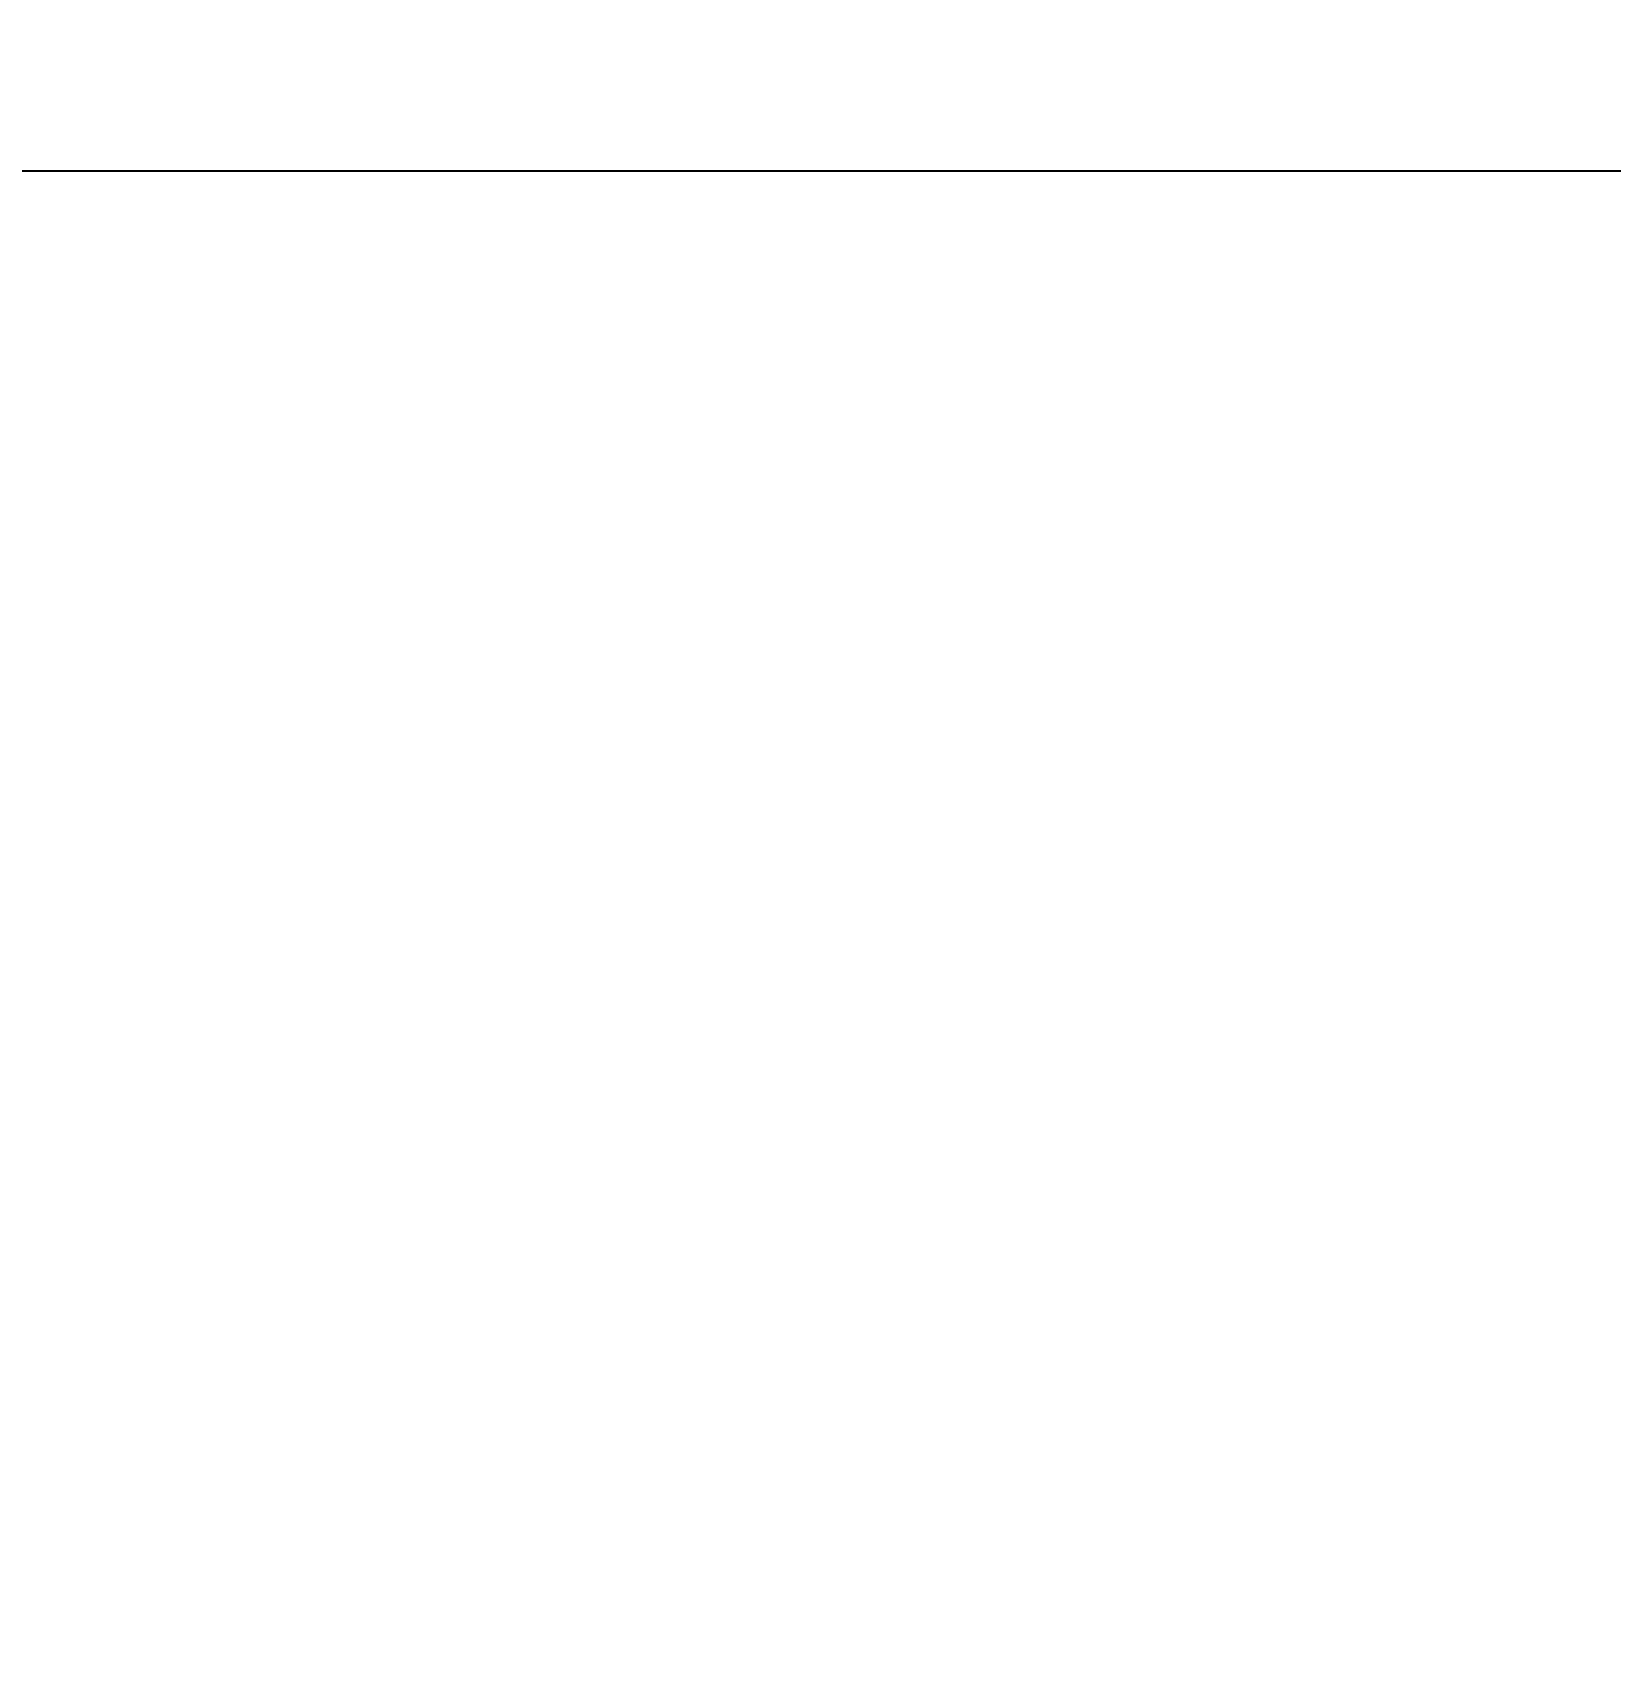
# Model space of a CAD drawing. Extents: x 11992 to 29481, y -6727 to 6811.
# Drawn here: x 24978.834 to 24979.984, y 1493.063 to 1494.257 of the extents above; entities that cross this region are included whole.
import ezdxf

# ---------------------------------------------------------------- set-up
doc = ezdxf.new("R2010")
doc.units = 0
doc.header["$MEASUREMENT"] = 0
doc.layers.get('0').update_dxf_attribs({"color": 8, "linetype": 'CONTINUOUS'})
doc.layers.get('Defpoints').update_dxf_attribs({"color": 8, "linetype": 'CONTINUOUS'})
doc.layers.add('zoylight 4标注', color=9, linetype='CONTINUOUS')
doc.styles.add('CCD-DIM', font='archs.shx', dxfattribs={"width": 0.8})
doc.dimstyles.new('zoylight_DIM_40', dxfattribs={"dimscale": 40, "dimtxt": 1.9, "dimasz": 0.4, "dimexe": 0.5, "dimexo": 0.5, "dimgap": 0.5, "dimtad": 1, "dimdec": 0, "dimrnd": 5, "dimzin": 12, "dimdsep": 46, "dimtxsty": 'CCD-DIM', "dimblk": 'CCD_Dimension_Tick', "dimcen": 0.125, "dimclrd": 44, "dimclre": 44, "dimclrt": 50, "dimadec": 0, "dimazin": 0, "dimtfac": 1, "dimtdec": 0, "dimtmove": 2, "dimatfit": 3, "dimldrblk": 'CCD_Leader_Dot', "dimfxl": 0, "dimtvp": 1, "dimtolj": 1, "dimtzin": 0, "dimarcsym": 0})

# ---------------------------------------------------------------- blocks, each defined once
blk = doc.blocks.new('CCD_Dimension_Tick')
at = {"color": 0, "linetype": 'ByBlock'}
for p, q in [((-1.090578, 0), (0, 0)), ((0, 0), (1.090578, 0))]:
    blk.add_line(p, q, dxfattribs=at)
at = {"color": 0, "linetype": 'Continuous', "const_width": 0.6075}
blk.add_lwpolyline([(-0.610391, -0.610391), (0.610391, 0.610391)], dxfattribs=at)
blk = doc.blocks.new('*D45')
at = {"layer": 'Defpoints', "color": 0, "linetype": 'Continuous'}
for p in [(25047.8566, 1826.3556), (24962.2541, 1126.3556), (25047.8566, 1126.3556)]:
    blk.add_point(p, dxfattribs=at)
at = {"layer": 'zoylight 4标注', "color": 44, "lineweight": -2}
for p, q in [((25027.8566, 1826.3556), (24942.2541, 1826.3556)), ((24962.2541, 1810.3556), (24962.2541, 1142.3556))]:
    blk.add_line(p, q, dxfattribs=at)
at = {"layer": 'zoylight 4标注', "color": 44, "linetype": 'Continuous', "lineweight": -2}
blk.add_line((25027.8566, 1126.3556), (24942.2541, 1126.3556), dxfattribs=at)
at = {"layer": 'zoylight 4标注', "color": 44, "linetype": 'Continuous', "lineweight": -2, "xscale": 16, "yscale": 16, "zscale": 16}
for p, rotation in [((24962.2541, 1826.3556), 90), ((24962.2541, 1126.3556), 270)]:
    blk.add_blockref('CCD_Dimension_Tick', p, dxfattribs=dict(at, rotation=rotation))
at = {"layer": 'zoylight 4标注', "color": 50, "linetype": 'Continuous', "insert": (24904.2541, 1476.3556), "char_height": 76, "attachment_point": 5, "rotation": 90, "style": 'CCD-DIM'}
blk.add_mtext('\\A1;700', dxfattribs=at)
blk = doc.blocks.new('CCD_Leader_Dot')
at = {"color": 0, "linetype": 'ByBlock'}
blk.add_line((-5, 0), (-10, 0), dxfattribs=at)
at = {"color": 0, "linetype": 'ByBlock', "const_width": 5}
blk.add_lwpolyline([(-2.5, 0, 1), (2.5, 0, 1)], format="xyb", close=True, dxfattribs=at)

msp = doc.modelspace()

# ---------------------------------------------------------------- linework, layer by layer
for p, q in [((24978.7257, 1494.1561, -2058.7346), (24978.9321, 1494.1561, -2058.2026)), ((24978.7662, 1494.1561, -2007.2705), (24978.8792, 1494.1561, -2007.6055)), ((24978.8792, 1494.1561, -2007.6055), (24979.0266, 1494.1561, -2008.0571)), ((24978.9321, 1494.1561, -2058.2026), (24979.1295, 1494.1561, -2057.6674)), ((24979.0266, 1494.1561, -2008.0571), (24979.1672, 1494.1561, -2008.5117)), ((24979.1295, 1494.1561, -2057.6674), (24979.3169, 1494.1561, -2057.1293)), ((24979.1672, 1494.1561, -2008.5117), (24979.3026, 1494.1561, -2008.9693)), ((24979.3026, 1494.1561, -2008.9693), (24979.4323, 1494.1561, -2009.4295)), ((24979.3169, 1494.1561, -2057.1293), (24979.4953, 1494.1561, -2056.588)), ((24979.4323, 1494.1561, -2009.4295), (24979.5558, 1494.1561, -2009.8925)), ((24979.4953, 1494.1561, -2056.588), (24979.6636, 1494.1561, -2056.0438)), ((24979.5558, 1494.1561, -2009.8925), (24979.6741, 1494.1561, -2010.3582)), ((24979.6636, 1494.1561, -2056.0438), (24979.8229, 1494.1561, -2055.4965)), ((24979.6741, 1494.1561, -2010.3582), (24979.7866, 1494.1561, -2010.8264)), ((24979.7866, 1494.1561, -2010.8264), (24979.8939, 1494.1561, -2011.297)), ((24979.8229, 1494.1561, -2055.4965), (24979.9721, 1494.1561, -2054.9462)), ((24979.8939, 1494.1561, -2011.297), (24979.9955, 1494.1561, -2011.77)), ((24979.9721, 1494.1561, -2054.9462), (24980.1123, 1494.1561, -2054.393))]:
    msp.add_line(p, q)

# ---------------------------------------------------------------- dimensions: what is measured, and where the dimension line sits
at = {"layer": 'zoylight 4标注', "linetype": 'Continuous'}
dim = msp.add_aligned_dim(p1=(25047.8566, 1826.3556), p2=(25047.8566, 1126.3556), distance=-85.6025, dimstyle='zoylight_DIM_40', dxfattribs=at)
dim.commit()
dim.dimension.update_dxf_attribs({"geometry": '*D45', "text_midpoint": (24904.2541, 1476.3556)})

doc.saveas('drawing.dxf')
